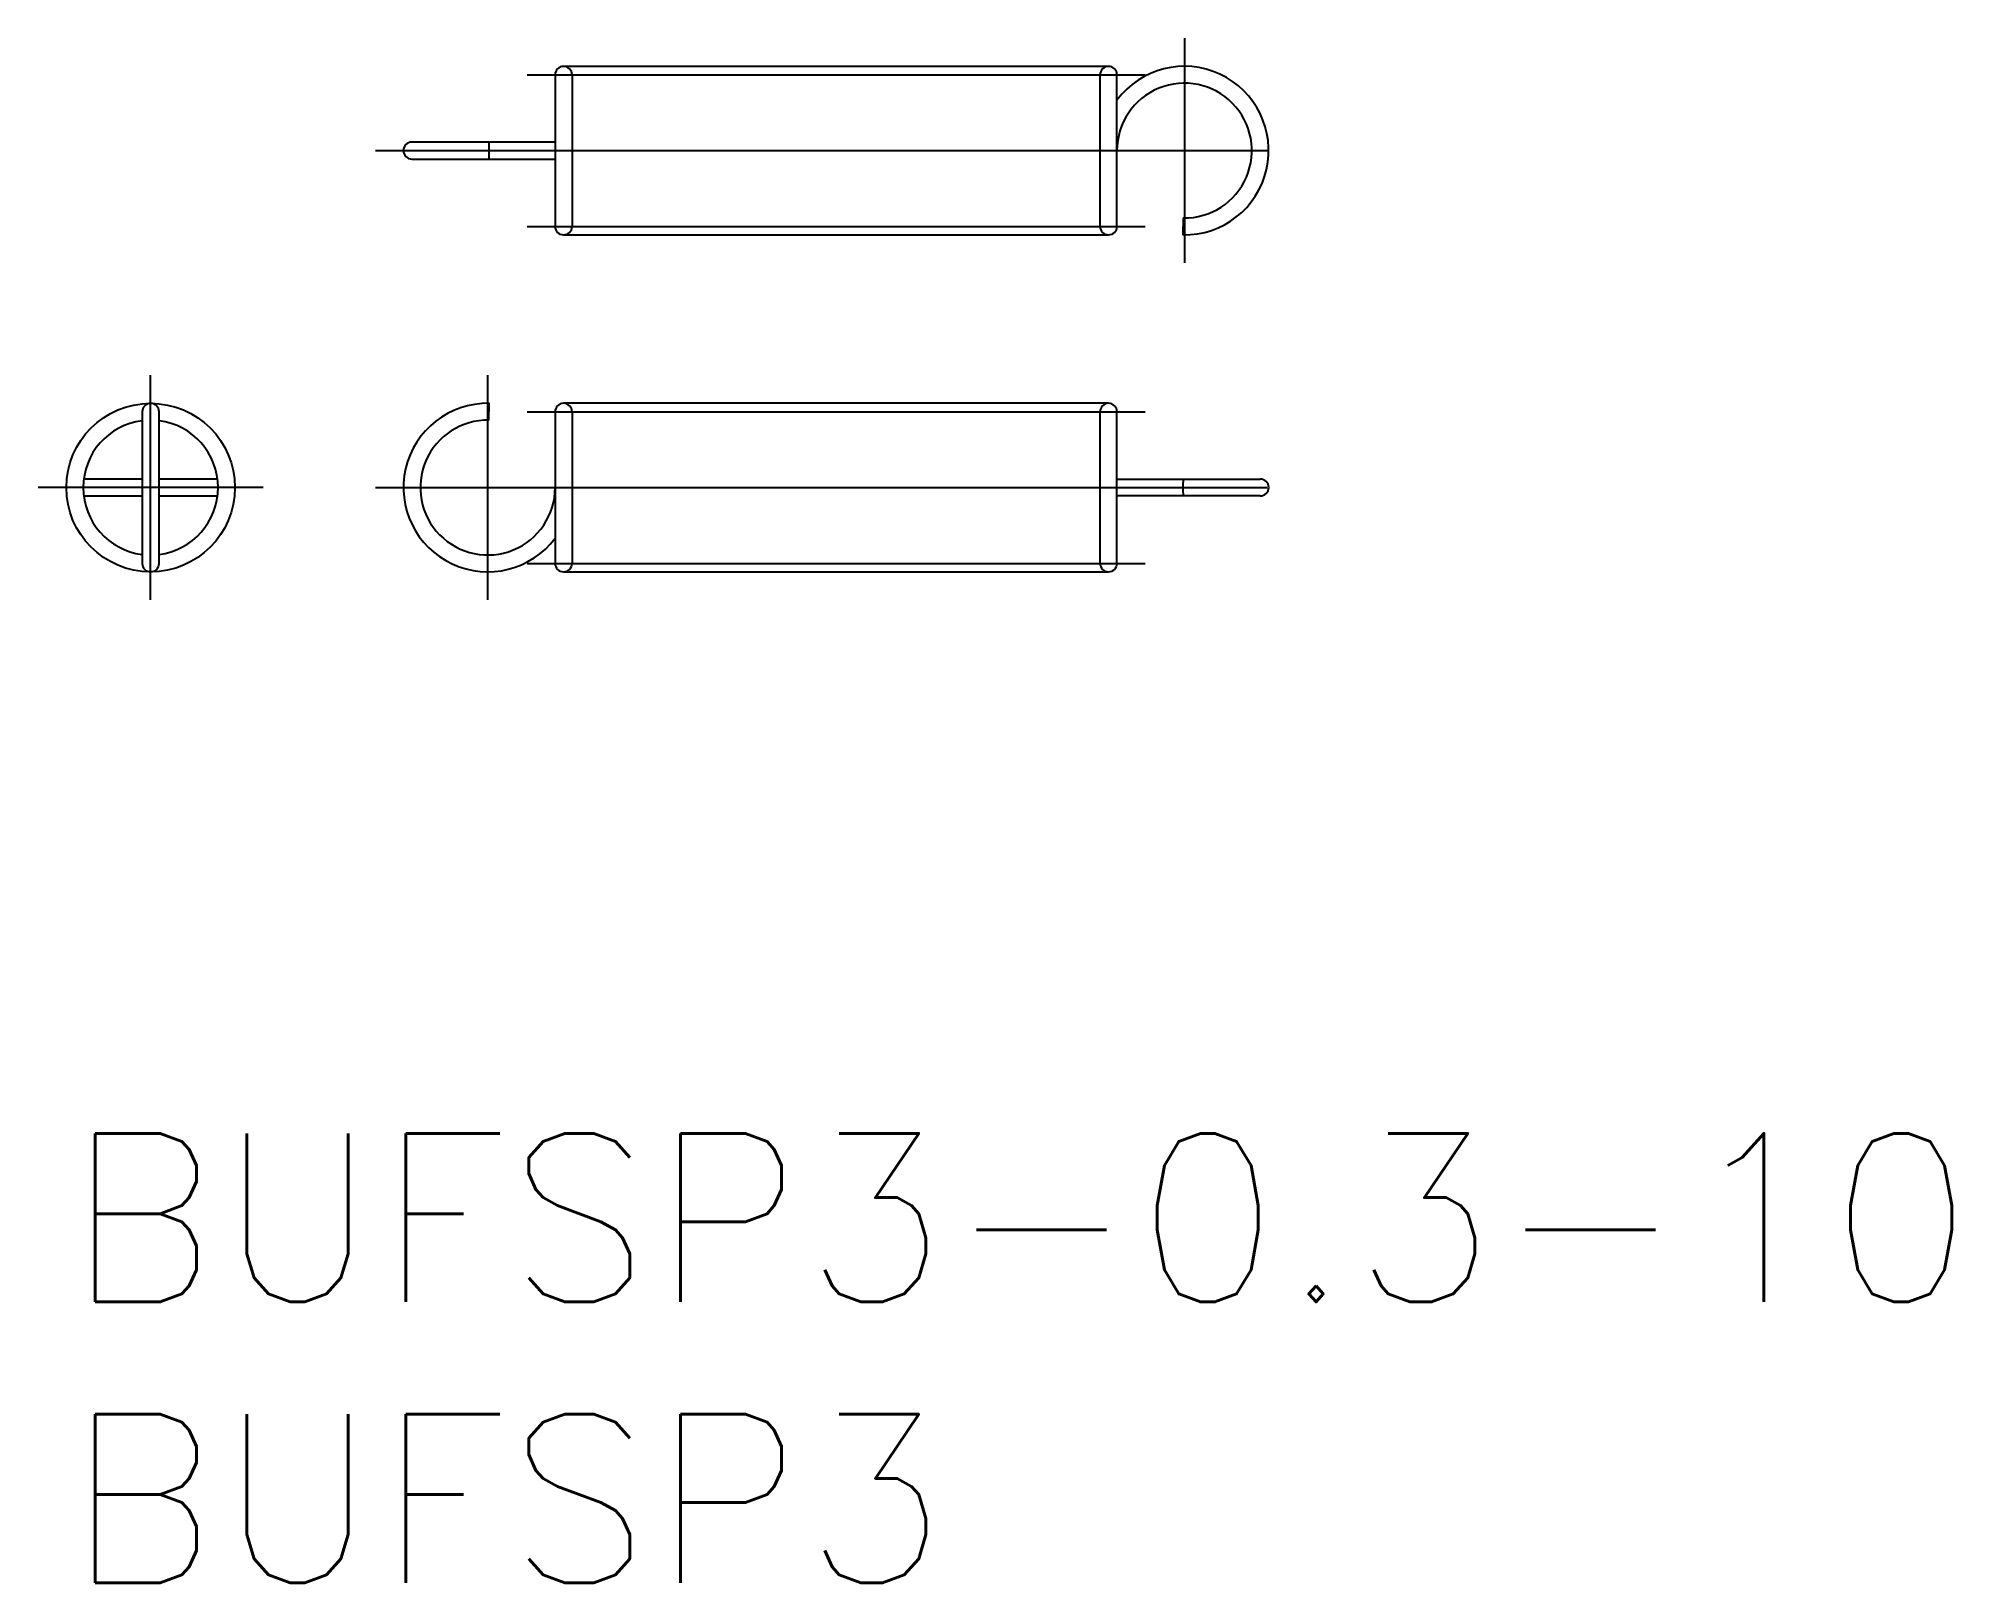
# Model space of a CAD drawing. Extents: x -0.5 to 33.6, y -8 to 19.5.
import ezdxf

# ---------------------------------------------------------------- set-up
doc = ezdxf.new("R2010")
doc.units = 0
doc.header["$LTSCALE"] = 0.5
doc.linetypes.add('CENTER', pattern=[50.8, 31.75, -6.35, 6.35, -6.35])
doc.linetypes.add('PHANTOM', pattern=[63.5, 31.75, -6.35, 6.35, -6.35, 6.35, -6.35])
for name, color, linetype in [('MSM_CENTER', 1, 'CENTER'), ('MSM_CONTINUOUS', 7, 'CONTINUOUS'), ('MSM_IMAGINARY', 6, 'PHANTOM'), ('MSM_PART_NUMBER', 7, 'CONTINUOUS')]:
    doc.layers.add(name, color=color, linetype=linetype)
doc.styles.get("Standard").update_dxf_attribs({"font": 'txt.shx', "height": 0.5, "bigfont": 'bigfont.shx'})

# ---------------------------------------------------------------- blocks, each defined once
blk = doc.blocks.new('*U16')
at = {"layer": 'MSM_PART_NUMBER'}
blk.add_text('BUFSP3-0.3-10', height=3, dxfattribs=at).set_placement((0, -3))
blk = doc.blocks.new('*U17')
at = {"layer": 'MSM_PART_NUMBER'}
blk.add_text('BUFSP3', height=3, dxfattribs=at).set_placement((0, -8))

msp = doc.modelspace()

# ---------------------------------------------------------------- linework, layer by layer
at = {"layer": 'MSM_CENTER'}
for p, q in [((19.9, 19.5), (19.9, 15.5)), ((8.2, 18.85), (19.2, 18.85)), ((5.5, 17.5), (21.9, 17.5)), ((8.2, 16.15), (19.2, 16.15)), ((1.5, 9.5), (1.5, 13.5)), ((7.5, 9.5), (7.5, 13.5)), ((8.2, 12.85), (19.2, 12.85)), ((3.5, 11.5), (-0.5, 11.5)), ((5.5, 11.5), (21.9, 11.5)), ((8.2, 10.15), (19.2, 10.15))]:
    msp.add_line(p, q, dxfattribs=at)
at = {"layer": 'MSM_CONTINUOUS'}
for p, q in [((8.7, 18.85), (8.7, 16.15)), ((9, 18.85), (9, 16.15)), ((18.4, 16.15), (18.4, 18.85)), ((18.7, 16.15), (18.7, 18.85)), ((8.7, 17.65), (6.15, 17.65)), ((6.15, 17.35), (8.7, 17.35)), ((19.879, 16.3), (19.874, 16)), ((7.521, 12.7), (7.526, 13)), ((1.35, 12.85), (1.35, 10.15)), ((1.65, 10.15), (1.65, 12.85)), ((8.7, 12.85), (8.7, 10.15)), ((9, 12.85), (9, 10.15)), ((18.4, 10.15), (18.4, 12.85)), ((18.7, 10.15), (18.7, 12.85)), ((1.35, 11.65), (0.309, 11.65)), ((2.691, 11.65), (1.65, 11.65)), ((18.7, 11.65), (21.25, 11.65)), ((0.309, 11.35), (1.35, 11.35)), ((1.65, 11.35), (2.691, 11.35)), ((21.25, 11.35), (18.7, 11.35))]:
    msp.add_line(p, q, dxfattribs=at)
msp.add_circle((1.5, 11.5), 1.5, dxfattribs=at)
for centre, radius, start, end in [((8.85, 18.85), 0.15, 0, 180), ((18.55, 18.85), 0.15, 0, 180), ((19.9, 17.5), 1.5, 269, 143.1301), ((19.9, 17.5), 1.2, 269, 180), ((6.15, 17.5), 0.15, 90, 270), ((8.85, 16.15), 0.15, 180, 360), ((18.55, 16.15), 0.15, 180, 360), ((1.5, 12.85), 0.15, 0, 180), ((7.5, 11.5), 1.5, 89, 323.1301), ((8.85, 12.85), 0.15, 0, 180), ((18.55, 12.85), 0.15, 0, 180), ((1.5, 11.5), 1.2, 97.1808, 262.8192), ((1.5, 11.5), 1.2, 277.1808, 82.8192), ((7.5, 11.5), 1.2, 89, 0), ((21.25, 11.5), 0.15, 270, 90), ((1.5, 10.15), 0.15, 180, 0), ((8.85, 10.15), 0.15, 180, 360), ((18.55, 10.15), 0.15, 180, 360)]:
    msp.add_arc(centre, radius, start, end, dxfattribs=at)
at = {"layer": 'MSM_IMAGINARY'}
for p, q in [((18.55, 19), (8.85, 19)), ((8.85, 16), (18.55, 16)), ((18.55, 13), (8.85, 13)), ((8.85, 10), (18.55, 10))]:
    msp.add_line(p, q, dxfattribs=at)
at = {"layer": 'MSM_PART_NUMBER'}
for centre, start, end in [((3.227, 17.5), 358.0003, 1.9997), ((24.173, 11.5), 178.0003, 181.9997)]:
    msp.add_arc(centre, 4.299, start, end, dxfattribs=at)

# ---------------------------------------------------------------- block references
at = {"layer": 'MSM_CONTINUOUS'}
for name in ['*U16', '*U17']:
    msp.add_blockref(name, (0, 0), dxfattribs=at)

doc.saveas('drawing.dxf')
